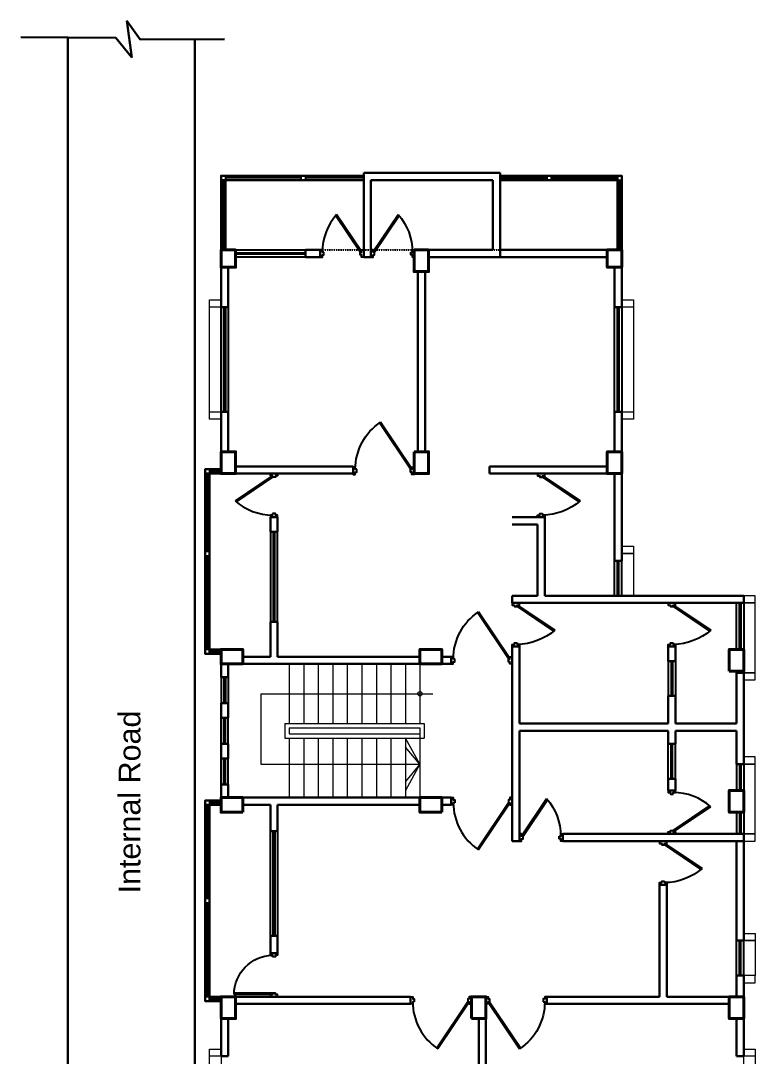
# Model space of a CAD drawing. Header units: inches. Extents: x -54558 to 35158, y -4190 to 41945.
# Drawn here: x 4183 to 4689, y -1766 to -1053 of the extents above; entities that cross this region are included whole.
import ezdxf

# ---------------------------------------------------------------- set-up
doc = ezdxf.new("R2010")
doc.units = ezdxf.units.IN
doc.header["$MEASUREMENT"] = 0
doc.linetypes.add('AUDIT_I_190731160832-11', pattern=[0.375, 0.25, -0.125])
doc.layers.get('0').update_dxf_attribs({"true_color": 0xe4c8de})
for name, color, linetype, lineweight in [('A_WALL', 7, 'Continuous', 30), ('colum', 241, 'Continuous', 40), ('railing', 6, 'Continuous', 5), ('ROAD', 251, 'Continuous', 30), ('sanshade', 252, 'Continuous', 5), ('Stair', 44, 'Continuous', 13), ('Ver', 144, 'Continuous', 30), ('Wall-02', 7, 'Continuous', 30), ('windo', 140, 'Continuous', 25)]:
    doc.layers.add(name, color=color, linetype=linetype, lineweight=lineweight)
doc.layers.add('door', color=34, linetype='Continuous')
doc.styles.add('Arial', font='arial.ttf')

# ---------------------------------------------------------------- blocks, each defined once
blk = doc.blocks.new('ewt')
at = {"layer": 'door'}
h = blk.add_hatch(color=256, dxfattribs=at)
h.paths.add_polyline_path([(-25669.29, -9136.32), (-25667.79, -9136.32), (-25667.79, -9134.78), (-25666.79, -9134.78), (-25666.79, -9132.86), (-25667.79, -9132.86), (-25667.79, -9131.32), (-25669.29, -9131.32)])
h.paths.add_polyline_path([(-25641.79, -9134.78), (-25640.79, -9134.78), (-25640.79, -9136.32), (-25639.29, -9136.32), (-25639.29, -9131.32), (-25640.79, -9131.32), (-25640.79, -9132.86), (-25641.79, -9132.86)])
h.paths.add_polyline_path([(-25667.79, -9161.32, 0.009262), (-25666.79, -9161.3), (-25666.79, -9134.78), (-25667.79, -9134.78)])
for p, q in [((-25667.79, -9134.78), (-25667.79, -9161.32)), ((-25666.79, -9134.78), (-25666.79, -9161.3))]:
    blk.add_line(p, q, dxfattribs=at)
for points in [[(-25666.79, -9134.78), (-25667.79, -9134.78), (-25667.79, -9136.32), (-25669.29, -9136.32), (-25669.29, -9131.32), (-25667.79, -9131.32), (-25667.79, -9132.86), (-25666.79, -9132.86)], [(-25641.79, -9134.78), (-25640.79, -9134.78), (-25640.79, -9136.32), (-25639.29, -9136.32), (-25639.29, -9131.32), (-25640.79, -9131.32), (-25640.79, -9132.86), (-25641.79, -9132.86)]]:
    blk.add_lwpolyline(points, close=True, dxfattribs=at)
blk.add_arc((-25667.78, -9134.32), 27, 269.99168, 359.0238, dxfattribs=at)
blk = doc.blocks.new('tyer')
at = {"layer": 'sanshade'}
for points in [[(-25800.79, -9018.32), (-25792.79, -9018.32), (-25792.79, -9023.32), (-25800.79, -9023.32)], [(-25800.79, -9018.32), (-25792.79, -9018.32), (-25792.79, -9100.32), (-25800.79, -9100.32)], [(-25800.79, -9095.32), (-25792.79, -9095.32), (-25792.79, -9100.32), (-25800.79, -9100.32)]]:
    blk.add_lwpolyline(points, close=True, dxfattribs=at)
blk = doc.blocks.new('tw4')
at = {"layer": 'sanshade'}
for points in [[(-25480.79, -8923.32), (-25472.79, -8923.32), (-25472.79, -8928.32), (-25480.79, -8928.32)], [(-25480.79, -8928.32), (-25472.79, -8928.32), (-25472.79, -8952.32), (-25480.79, -8952.32)], [(-25480.79, -8957.32), (-25472.79, -8957.32), (-25472.79, -8952.32), (-25480.79, -8952.32)]]:
    blk.add_lwpolyline(points, close=True, dxfattribs=at)
blk = doc.blocks.new('ee')
at = {"layer": 'sanshade'}
for points in [[(-25480.79, -8822.32), (-25472.79, -8822.32), (-25472.79, -8817.32), (-25480.79, -8817.32)], [(-25472.79, -8822.32), (-25480.79, -8822.32), (-25480.79, -8870.32), (-25472.79, -8870.32)], [(-25480.79, -8875.32), (-25472.79, -8875.32), (-25472.79, -8870.32), (-25480.79, -8870.32)]]:
    blk.add_lwpolyline(points, close=True, dxfattribs=at)
blk = doc.blocks.new('fjfds')
at = {"layer": 'railing'}
for p, q in [((-25748.79, -8794.32), (-25748.79, -8804.32)), ((-25748.79, -8794.32), (-25652.79, -8794.32)), ((-25652.79, -8794.32), (-25652.79, -8804.32)), ((-25745.79, -8797.32), (-25745.79, -8801.32)), ((-25745.79, -8797.32), (-25655.79, -8797.32)), ((-25745.79, -8801.32), (-25655.79, -8801.32)), ((-25655.79, -8797.32), (-25655.79, -8804.32)), ((-25748.79, -8804.32), (-25655.79, -8804.32)), ((-25655.79, -8804.32), (-25652.79, -8804.32))]:
    blk.add_line(p, q, dxfattribs=at)
at = {"layer": 'Stair'}
for p, q in [((-25745.79, -8753.32), (-25745.79, -8794.32)), ((-25735.79, -8753.32), (-25735.79, -8794.32)), ((-25725.79, -8753.32), (-25725.79, -8794.32)), ((-25715.79, -8753.32), (-25715.79, -8794.32)), ((-25705.79, -8753.32), (-25705.79, -8794.32)), ((-25695.79, -8753.32), (-25695.79, -8794.32)), ((-25685.79, -8753.32), (-25685.79, -8794.32)), ((-25675.79, -8753.32), (-25675.79, -8794.32)), ((-25665.79, -8753.32), (-25665.79, -8794.32)), ((-25655.79, -8753.32), (-25655.79, -8794.32)), ((-25765.34, -8773.82), (-25646.9, -8773.82)), ((-25765.34, -8773.82), (-25765.34, -8822.32)), ((-25745.79, -8804.32), (-25745.79, -8845.32)), ((-25735.79, -8804.32), (-25735.79, -8845.32)), ((-25725.79, -8804.32), (-25725.79, -8845.32)), ((-25715.79, -8804.32), (-25715.79, -8845.32)), ((-25705.79, -8804.32), (-25705.79, -8845.32)), ((-25695.79, -8804.32), (-25695.79, -8845.32)), ((-25685.79, -8804.32), (-25685.79, -8845.32)), ((-25675.79, -8804.32), (-25675.79, -8845.32)), ((-25665.79, -8804.32), (-25665.79, -8845.32)), ((-25655.79, -8822.32), (-25665.79, -8804.32)), ((-25655.79, -8804.32), (-25655.79, -8845.32)), ((-25655.79, -8822.32), (-25665.79, -8810.47)), ((-25765.34, -8822.32), (-25655.79, -8822.32)), ((-25655.79, -8822.32), (-25665.79, -8840.32)), ((-25655.79, -8822.32), (-25665.79, -8834.17))]:
    blk.add_line(p, q, dxfattribs=at)
blk.add_circle((-25655.79, -8773.82), 1.51, dxfattribs=at)
blk = doc.blocks.new('ddf')
at = {"layer": 'sanshade'}
for points in [[(-25516.79, -8672.32), (-25508.79, -8672.32), (-25508.79, -8677.32), (-25516.79, -8677.32)], [(-25516.79, -8677.32), (-25508.79, -8677.32), (-25508.79, -8706.32), (-25516.79, -8706.32)]]:
    blk.add_lwpolyline(points, close=True, dxfattribs=at)
blk = doc.blocks.new('jj')
at = {"layer": 'door'}
for p, q in [((11000.83, 10306.39), (11025.92, 10323.24)), ((11001.13, 10305.39), (11026.7, 10322.56))]:
    blk.add_line(p, q, dxfattribs=at)
for points in [[(11000.83, 10331.39), (11000.83, 10332.39), (11002.37, 10332.39), (11002.37, 10333.89), (10997.37, 10333.89), (10997.37, 10332.39), (10998.91, 10332.39), (10998.91, 10331.39)], [(11000.83, 10306.39), (11000.83, 10305.39), (11002.37, 10305.39), (11002.37, 10303.89), (10997.37, 10303.89), (10997.37, 10305.39), (10998.91, 10305.39), (10998.91, 10306.39)]]:
    blk.add_lwpolyline(points, close=True, dxfattribs=at)
blk.add_arc((11000.83, 10293.39), 39, 48.42656, 90, dxfattribs=at)
blk = doc.blocks.new('efre')
at = {"layer": 'door'}
for p, q in [((10922.87, 10339.43), (10901.44, 10307.52)), ((10923.87, 10339.12), (10902.26, 10306.96))]:
    blk.add_line(p, q, dxfattribs=at)
for points in [[(10885.87, 10339.43), (10884.87, 10339.43), (10884.87, 10337.89), (10883.37, 10337.89), (10883.37, 10342.89), (10884.87, 10342.89), (10884.87, 10341.35), (10885.87, 10341.35)], [(10922.87, 10339.43), (10923.87, 10339.43), (10923.87, 10337.89), (10925.37, 10337.89), (10925.37, 10342.89), (10923.87, 10342.89), (10923.87, 10341.35), (10922.87, 10341.35)]]:
    blk.add_lwpolyline(points, close=True, dxfattribs=at)
blk.add_arc((10923.87, 10339.43), 39, 180, 236.36425, dxfattribs=at)

msp = doc.modelspace()

# ---------------------------------------------------------------- linework, layer by layer
at = {"linetype": 'AUDIT_I_190731160832-11', "ltscale": 0.25}
msp.add_line((4331.185, -1211.022), (4597.185, -1211.022), dxfattribs=at)
at = {"layer": 'A_WALL', "ltscale": 0.25}
for p, q in [((4629.185, -1494.022), (4629.185, -1484.022)), ((4634.185, -1494.022), (4634.185, -1484.022)), ((4629.185, -1494.022), (4634.185, -1494.022)), ((4629.185, -1518.022), (4634.185, -1518.022)), ((4629.185, -1551.04), (4634.185, -1551.04)), ((4629.185, -1575.04), (4634.185, -1575.04)), ((4629.185, -1575.04), (4629.185, -1583.022)), ((4634.185, -1575.04), (4634.185, -1583.022))]:
    msp.add_line(p, q, dxfattribs=at)
for points in [[(4479.685, -1491.022), (4473.185, -1491.022), (4473.185, -1496.022), (4479.685, -1496.022)], [(4479.685, -1593.022), (4473.185, -1593.022), (4473.185, -1588.022), (4479.685, -1588.022)], [(4676.185, -1686.423), (4681.185, -1686.423), (4681.185, -1618.022), (4676.185, -1618.022)]]:
    msp.add_lwpolyline(points, close=True, dxfattribs=at)
at = {"layer": 'colum'}
for points in [[(4321.185, -1211.022), (4331.185, -1211.022), (4331.185, -1223.022), (4321.185, -1223.022)], [(4454.185, -1211.022), (4464.185, -1211.022), (4464.185, -1226.022), (4454.185, -1226.022)], [(4597.185, -1211.022), (4587.185, -1211.022), (4587.185, -1223.022), (4597.185, -1223.022)], [(4321.185, -1350.022), (4331.185, -1350.022), (4331.185, -1365.022), (4321.185, -1365.022)], [(4454.185, -1350.022), (4464.185, -1350.022), (4464.185, -1365.022), (4454.185, -1365.022)], [(4597.185, -1350.022), (4587.185, -1350.022), (4587.185, -1365.022), (4597.185, -1365.022)], [(4336.185, -1496.022), (4336.185, -1486.022), (4321.185, -1486.022), (4321.185, -1496.022)], [(4473.185, -1496.022), (4473.185, -1486.022), (4458.185, -1486.022), (4458.185, -1496.022)], [(4671.185, -1501.022), (4681.185, -1501.022), (4681.185, -1486.022), (4671.185, -1486.022)], [(4336.185, -1598.022), (4336.185, -1588.022), (4321.185, -1588.022), (4321.185, -1598.022)], [(4473.185, -1598.022), (4473.185, -1588.022), (4458.185, -1588.022), (4458.185, -1598.022)], [(4681.185, -1583.022), (4671.185, -1583.022), (4671.185, -1598.022), (4681.185, -1598.022)], [(4321.185, -1740.022), (4331.185, -1740.022), (4331.185, -1725.022), (4321.185, -1725.022)], [(4493.685, -1740.022), (4503.685, -1740.022), (4503.685, -1725.022), (4493.685, -1725.022)], [(4681.185, -1740.022), (4671.185, -1740.022), (4671.185, -1725.022), (4681.185, -1725.022)]]:
    msp.add_lwpolyline(points, close=True, dxfattribs=at)
at = {"layer": 'ROAD'}
for p, q in [((4265.43, -1066.208), (4256.346, -1053.324)), ((4256.346, -1053.324), (4259.795, -1078.729)), ((4183.21, -1064.651), (4248.852, -1065.004)), ((4215.625, -1990.022), (4215.625, -1064.825)), ((4259.795, -1078.729), (4248.852, -1065.004)), ((4265.43, -1066.208), (4323.572, -1066.023)), ((4303.185, -1990.022), (4303.185, -1066.088))]:
    msp.add_line(p, q, dxfattribs=at)
at = {"layer": 'Ver'}
for points in [[(4419.471, -1160.022), (4321.185, -1160.022), (4321.185, -1211.022)], [(4513.471, -1160.022), (4597.185, -1160.022), (4597.185, -1211.022)], [(4419.471, -1163.022), (4324.185, -1163.022), (4324.185, -1211.022)], [(4513.471, -1163.022), (4594.185, -1163.022), (4594.185, -1211.022)], [(4321.185, -1362.022), (4310.185, -1362.022), (4310.185, -1489.022), (4321.185, -1489.022)], [(4321.185, -1365.022), (4313.185, -1365.022), (4313.185, -1486.022), (4321.185, -1486.022)], [(4321.185, -1590.022), (4310.185, -1590.022), (4310.185, -1728.022), (4321.185, -1728.022)], [(4321.185, -1593.022), (4313.185, -1593.022), (4313.185, -1725.022), (4321.185, -1725.022)]]:
    msp.add_lwpolyline(points, dxfattribs=at)
at = {"layer": 'Wall-02'}
for p, q in [((4419.471, -1216.022), (4419.471, -1158.022)), ((4513.471, -1158.022), (4419.471, -1158.022)), ((4513.471, -1216.022), (4513.471, -1158.022)), ((4508.471, -1163.022), (4424.471, -1163.022)), ((4424.471, -1216.022), (4424.471, -1163.022)), ((4508.471, -1211.022), (4508.471, -1163.022)), ((4389.471, -1211.022), (4379.471, -1211.022)), ((4379.471, -1216.022), (4379.471, -1211.022)), ((4389.471, -1216.022), (4389.471, -1211.022)), ((4508.471, -1211.022), (4464.185, -1211.022)), ((4587.185, -1211.022), (4513.471, -1211.022)), ((4389.471, -1216.022), (4379.471, -1216.022)), ((4424.471, -1216.022), (4419.471, -1216.022)), ((4587.185, -1216.022), (4464.185, -1216.022)), ((4321.185, -1223.022), (4321.185, -1250.522)), ((4326.185, -1223.022), (4326.185, -1250.522)), ((4592.185, -1223.022), (4592.185, -1250.522)), ((4597.185, -1223.022), (4597.185, -1250.522)), ((4456.685, -1350.022), (4456.685, -1226.022)), ((4461.685, -1350.022), (4461.685, -1226.022)), ((4321.185, -1250.522), (4326.185, -1250.522)), ((4592.185, -1250.522), (4597.185, -1250.522)), ((4321.185, -1322.522), (4321.185, -1350.022)), ((4321.185, -1322.522), (4326.185, -1322.522)), ((4326.185, -1322.522), (4326.185, -1350.022)), ((4592.185, -1322.522), (4592.185, -1350.022)), ((4592.185, -1322.522), (4597.185, -1322.522)), ((4597.185, -1322.522), (4597.185, -1425.022)), ((4412.185, -1360.022), (4331.185, -1360.022)), ((4412.185, -1360.022), (4412.185, -1365.022)), ((4587.185, -1360.022), (4506.185, -1360.022)), ((4506.185, -1360.022), (4506.185, -1365.022)), ((4412.185, -1365.022), (4331.185, -1365.022)), ((4587.185, -1365.022), (4506.185, -1365.022)), ((4592.185, -1365.022), (4592.185, -1425.022)), ((4360.185, -1395.022), (4355.185, -1395.022)), ((4355.185, -1405.022), (4355.185, -1395.022)), ((4360.185, -1405.022), (4360.185, -1395.022)), ((4544.185, -1395.022), (4521.685, -1395.022)), ((4544.185, -1395.022), (4544.185, -1449.022)), ((4539.185, -1400.022), (4521.685, -1400.022)), ((4539.185, -1400.022), (4539.185, -1449.022)), ((4360.185, -1405.022), (4355.185, -1405.022)), ((4597.185, -1425.022), (4592.185, -1425.022)), ((4521.685, -1454.022), (4521.685, -1449.022)), ((4539.185, -1449.022), (4521.685, -1449.022)), ((4597.185, -1449.022), (4544.185, -1449.022)), ((4681.185, -1449.022), (4597.185, -1449.022)), ((4681.185, -1449.022), (4681.185, -1454.022)), ((4681.185, -1454.022), (4521.685, -1454.022)), ((4360.185, -1467.022), (4355.185, -1467.022)), ((4355.185, -1491.022), (4355.185, -1467.022)), ((4360.185, -1491.022), (4360.185, -1467.022)), ((4521.685, -1618.022), (4521.685, -1484.022)), ((4526.685, -1484.022), (4521.685, -1484.022)), ((4526.685, -1537.022), (4526.685, -1484.022)), ((4634.185, -1484.022), (4629.185, -1484.022)), ((4458.185, -1496.022), (4321.185, -1496.022)), ((4321.185, -1505.022), (4321.185, -1496.022)), ((4326.185, -1496.022), (4326.185, -1505.022)), ((4355.185, -1491.022), (4336.185, -1491.022)), ((4458.185, -1491.022), (4360.185, -1491.022)), ((4676.185, -1502.022), (4676.185, -1537.022)), ((4681.185, -1502.022), (4676.185, -1502.022)), ((4681.185, -1502.022), (4681.185, -1537.022)), ((4321.185, -1505.022), (4326.185, -1505.022)), ((4629.185, -1518.022), (4629.185, -1537.022)), ((4634.185, -1518.022), (4634.185, -1537.022)), ((4321.185, -1533.022), (4321.185, -1523.022)), ((4321.185, -1523.022), (4326.185, -1523.022)), ((4326.185, -1523.022), (4326.185, -1533.022)), ((4321.185, -1533.022), (4326.185, -1533.022)), ((4526.685, -1537.022), (4629.185, -1537.022)), ((4634.185, -1537.022), (4676.185, -1537.022)), ((4681.185, -1565.022), (4681.185, -1537.022)), ((4526.685, -1618.022), (4526.685, -1542.022)), ((4526.685, -1542.022), (4629.185, -1542.022)), ((4629.185, -1551.04), (4629.185, -1542.022)), ((4634.185, -1542.022), (4676.139, -1542.022)), ((4634.185, -1551.04), (4634.185, -1542.022)), ((4676.185, -1542.022), (4676.185, -1565.022)), ((4321.185, -1561.022), (4321.185, -1551.022)), ((4321.185, -1551.022), (4326.185, -1551.022)), ((4326.185, -1551.022), (4326.185, -1561.022)), ((4321.185, -1561.022), (4326.185, -1561.022)), ((4681.185, -1565.022), (4676.185, -1565.022)), ((4321.185, -1588.022), (4321.185, -1579.022)), ((4321.185, -1579.022), (4326.185, -1579.022)), ((4326.185, -1579.022), (4326.185, -1588.022)), ((4458.185, -1588.022), (4336.185, -1588.022)), ((4634.185, -1583.022), (4629.185, -1583.022)), ((4355.185, -1593.022), (4336.185, -1593.022)), ((4355.185, -1611.022), (4355.185, -1593.022)), ((4458.185, -1593.022), (4360.185, -1593.022)), ((4360.185, -1611.022), (4360.185, -1593.022)), ((4360.185, -1611.022), (4355.185, -1611.022)), ((4681.185, -1613.022), (4556.685, -1613.022)), ((4556.685, -1618.022), (4556.685, -1613.022)), ((4681.185, -1613.022), (4681.185, -1618.022)), ((4526.685, -1618.022), (4521.685, -1618.022)), ((4681.185, -1618.022), (4556.685, -1618.022)), ((4623.185, -1648.022), (4623.185, -1725.022)), ((4628.185, -1648.022), (4623.185, -1648.022)), ((4628.185, -1648.022), (4628.185, -1725.022)), ((4360.185, -1683.022), (4355.185, -1683.022)), ((4355.185, -1695.022), (4355.185, -1683.022)), ((4360.185, -1695.022), (4360.185, -1683.022)), ((4360.185, -1695.022), (4355.185, -1695.022)), ((4676.185, -1710.423), (4676.185, -1725.022)), ((4681.185, -1710.423), (4676.185, -1710.423)), ((4681.185, -1725.022), (4681.185, -1710.423)), ((4451.685, -1725.022), (4331.185, -1725.022)), ((4451.685, -1730.022), (4331.185, -1730.022)), ((4451.685, -1730.022), (4451.685, -1725.022)), ((4321.185, -1740.022), (4321.185, -1766.022)), ((4326.185, -1740.022), (4326.185, -1766.022)), ((4498.685, -1864.022), (4498.685, -1740.022)), ((4503.685, -1864.022), (4503.685, -1740.022)), ((4676.185, -1740.022), (4676.185, -1766.022)), ((4681.185, -1740.022), (4681.185, -1766.022)), ((4326.185, -1766.022), (4321.185, -1766.022)), ((4676.185, -1766.022), (4681.185, -1766.022))]:
    msp.add_line(p, q, dxfattribs=at)
for points in [[(4560.685, -1725.022), (4545.685, -1725.022), (4545.685, -1730.022), (4671.185, -1730.022)], [(4623.185, -1725.022), (4560.685, -1725.022)], [(4671.185, -1725.022), (4628.185, -1725.022)]]:
    msp.add_lwpolyline(points, dxfattribs=at)
at = {"layer": 'windo'}
for p, q in [((4331.185, -1211.022), (4379.471, -1211.022)), ((4331.185, -1213.022), (4379.471, -1213.022)), ((4379.471, -1214.022), (4331.185, -1214.022)), ((4379.471, -1216.022), (4331.185, -1216.022)), ((4321.185, -1322.522), (4321.185, -1250.522)), ((4323.185, -1322.522), (4323.185, -1250.522)), ((4324.185, -1250.522), (4324.185, -1322.522)), ((4326.185, -1250.522), (4326.185, -1322.522)), ((4592.185, -1322.522), (4592.185, -1250.522)), ((4594.185, -1322.522), (4594.185, -1250.522)), ((4595.185, -1250.522), (4595.185, -1322.522)), ((4597.185, -1250.522), (4597.185, -1322.522)), ((4355.185, -1405.022), (4355.185, -1467.022)), ((4357.185, -1405.022), (4357.185, -1467.022)), ((4358.185, -1467.022), (4358.185, -1405.022)), ((4360.185, -1467.022), (4360.185, -1405.022)), ((4592.185, -1449.022), (4592.185, -1425.022)), ((4594.185, -1449.022), (4594.185, -1425.022)), ((4595.185, -1449.022), (4595.185, -1425.022)), ((4597.185, -1449.022), (4597.185, -1425.022)), ((4676.185, -1486.022), (4676.185, -1454.022)), ((4678.185, -1486.022), (4678.185, -1454.022)), ((4679.185, -1454.022), (4679.185, -1486.022)), ((4681.185, -1454.022), (4681.185, -1502.022)), ((4629.185, -1494.022), (4629.185, -1518.022)), ((4631.185, -1494.022), (4631.185, -1518.022)), ((4632.185, -1494.022), (4632.185, -1518.022)), ((4634.185, -1494.022), (4634.185, -1518.022)), ((4676.185, -1502.022), (4676.185, -1501.022)), ((4678.185, -1502.022), (4678.185, -1501.022)), ((4679.185, -1501.022), (4679.185, -1502.022)), ((4321.185, -1505.022), (4321.185, -1523.022)), ((4323.185, -1505.022), (4323.185, -1523.022)), ((4324.185, -1505.022), (4324.185, -1523.022)), ((4326.185, -1505.022), (4326.185, -1523.022)), ((4321.185, -1551.022), (4321.185, -1533.022)), ((4323.185, -1551.022), (4323.185, -1533.022)), ((4324.185, -1551.022), (4324.185, -1533.022)), ((4326.185, -1551.022), (4326.185, -1533.022)), ((4629.185, -1575.04), (4629.185, -1551.04)), ((4631.185, -1575.04), (4631.185, -1551.04)), ((4632.185, -1575.04), (4632.185, -1551.04)), ((4634.185, -1575.04), (4634.185, -1551.04)), ((4321.185, -1579.022), (4321.185, -1561.022)), ((4323.185, -1579.022), (4323.185, -1561.022)), ((4324.185, -1579.022), (4324.185, -1561.022)), ((4326.185, -1579.022), (4326.185, -1561.022)), ((4676.185, -1565.022), (4676.185, -1583.022)), ((4678.185, -1565.022), (4678.185, -1583.022)), ((4679.185, -1565.022), (4679.185, -1583.022)), ((4681.185, -1565.022), (4681.185, -1613.022)), ((4676.185, -1598.022), (4676.185, -1613.022)), ((4678.185, -1598.022), (4678.185, -1613.022)), ((4679.185, -1598.022), (4679.185, -1613.022)), ((4355.185, -1683.022), (4355.185, -1611.022)), ((4357.185, -1683.022), (4357.185, -1611.022)), ((4358.185, -1611.022), (4358.185, -1683.022)), ((4360.185, -1611.022), (4360.185, -1683.022)), ((4676.185, -1710.423), (4676.185, -1686.423)), ((4678.185, -1710.423), (4678.185, -1686.423)), ((4679.185, -1710.423), (4679.185, -1686.423)), ((4681.185, -1710.423), (4681.185, -1686.423))]:
    msp.add_line(p, q, dxfattribs=at)
for points in [[(4324.185, -1163.022), (4321.185, -1163.022), (4321.185, -1160.022), (4324.185, -1160.022)], [(4379.435, -1163.022), (4376.435, -1163.022), (4376.435, -1160.022), (4379.435, -1160.022)], [(4545.697, -1163.022), (4548.697, -1163.022), (4548.697, -1160.022), (4545.697, -1160.022)], [(4594.185, -1163.022), (4597.185, -1163.022), (4597.185, -1160.022), (4594.185, -1160.022)], [(4313.185, -1365.022), (4310.185, -1365.022), (4310.185, -1362.022), (4313.185, -1362.022)], [(4313.185, -1418.522), (4310.185, -1418.522), (4310.185, -1421.522), (4313.185, -1421.522)], [(4313.185, -1486.022), (4310.185, -1486.022), (4310.185, -1489.022), (4313.185, -1489.022)], [(4313.185, -1593.022), (4310.185, -1593.022), (4310.185, -1590.022), (4313.185, -1590.022)], [(4313.185, -1657.522), (4310.185, -1657.522), (4310.185, -1660.522), (4313.185, -1660.522)], [(4313.185, -1725.022), (4310.185, -1725.022), (4310.185, -1728.022), (4313.185, -1728.022)]]:
    msp.add_lwpolyline(points, close=True, dxfattribs=at)
for points in [[(4376.435, -1161.522), (4324.185, -1161.522)], [(4419.471, -1161.522), (4379.435, -1161.522)], [(4513.471, -1161.522), (4545.697, -1161.522)], [(4548.697, -1161.522), (4594.185, -1161.522)], [(4322.685, -1163.022), (4322.685, -1211.022)], [(4595.685, -1163.022), (4595.685, -1211.022)], [(4311.685, -1365.022), (4311.685, -1418.522)], [(4321.185, -1363.522), (4313.185, -1363.522)], [(4311.685, -1421.522), (4311.685, -1486.022)], [(4313.185, -1487.522), (4321.185, -1487.522)], [(4311.685, -1593.022), (4311.685, -1657.522)], [(4321.185, -1591.522), (4313.185, -1591.522)], [(4311.685, -1660.522), (4311.685, -1725.022)], [(4313.185, -1726.522), (4321.185, -1726.522)]]:
    msp.add_lwpolyline(points, dxfattribs=at)

# ---------------------------------------------------------------- block references
for name, p in [('ee', (30161.972, 7368.298)), ('fjfds', (30113.972, 7257.298)), ('ee', (30161.972, 7257.298))]:
    msp.add_blockref(name, p)
at = {"layer": 'A_WALL'}
for p, rotation in [((14723.359, -12213.387), 90), ((15357.55, 8938.866), 180)]:
    msp.add_blockref('jj', p, dxfattribs=dict(at, rotation=rotation))
at = {"layer": 'A_WALL', "xscale": -1}
for name, p, rotation in [('jj', (-5879.417, -12213.387), 270), ('efre', (-6471.18, 8977.371), 180), ('jj', (-6458.18, 8938.866), 180), ('efre', (-6403.68, 8846.866), 180), ('jj', (-6475.68, 8849.866), 180), ('jj', (-6368.18, 8849.866), 180), ('jj', (-5777.204, -12615.387), 270), ('jj', (-6374.18, 8685.866), 180)]:
    msp.add_blockref(name, p, dxfattribs=dict(at, rotation=rotation))
at = {"layer": 'A_WALL'}
for name, p in [('efre', (-6403.68, -11930.91)), ('jj', (-6368.18, -11916.91)), ('efre', (-6431.68, -12067.91))]:
    msp.add_blockref(name, p, dxfattribs=at)
at = {"layer": 'A_WALL', "xscale": -1}
msp.add_blockref('efre', (15429.05, -12067.91), dxfattribs=at)
at = {"layer": 'colum'}
msp.add_blockref('tw4', (30161.972, 7241.897), dxfattribs=at)
at = {"layer": 'railing'}
for p in [(30113.972, 7772.798), (30397.972, 7772.798), (30113.972, 7257.298), (30481.972, 7257.298)]:
    msp.add_blockref('tyer', p, dxfattribs=at)
at = {"layer": 'Wall-02'}
msp.add_blockref('ddf', (30113.972, 7257.298), dxfattribs=at)
at = {"layer": 'Wall-02', "xscale": -1, "rotation": 270}
msp.add_blockref('ewt', (13491.505, 23944.266), dxfattribs=at)

# ---------------------------------------------------------------- texts
at = {"insert": (4250.667, -1653.919), "char_height": 15, "width": 130.54467, "attachment_point": 1, "rotation": 90, "style": 'Arial'}
msp.add_mtext('\\pt255;Internal Road', dxfattribs=at)

doc.saveas('drawing.dxf')
